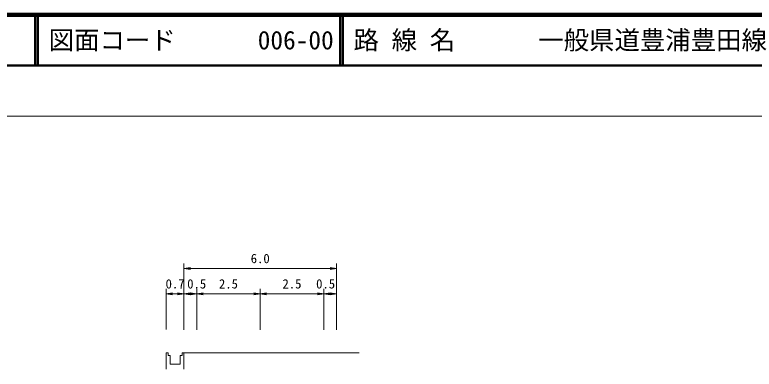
# Model space of a CAD drawing. Units: millimetres on the paper, enlarged 1000 times, with parts at other scales. Extents: x 40000 to 680000, y 20000 to 380000.
# Drawn here: x 113709 to 259235, y 310139 to 380000 of the extents above; entities that cross this region are included whole.
import ezdxf
from ezdxf.enums import TextEntityAlignment as Align

# ---------------------------------------------------------------- set-up
doc = ezdxf.new("R2010")
doc.units = ezdxf.units.MM
doc.header["$LTSCALE"] = 1000
for name, color, linetype, lineweight in [('M-BGD', 7, 'Continuous', 13), ('M-STR-HTXT', 7, 'Continuous', 13), ('M-TTL', 2, 'Continuous', 140), ('M-TTL-LINE', 7, 'Continuous', 50)]:
    doc.layers.add(name, color=color, linetype=linetype, lineweight=lineweight)
doc.layers.add('M-TTL-TXT', color=7, linetype='Continuous')
doc.styles.add('ＭＳ ゴシック', font='')
doc.styles.get('ＭＳ ゴシック').set_extended_font_data('MS Gothic')

# ---------------------------------------------------------------- blocks, each defined once
blk = doc.blocks.new('open_arrow')
at = {"color": 0, "linetype": 'Continuous', "lineweight": -2}
blk.add_lwpolyline([(7.5, 1.25), (0, 0), (7.5, -1.25)], dxfattribs=at)

msp = doc.modelspace()

# ---------------------------------------------------------------- linework, layer by layer
at = {"layer": 'M-BGD'}
for p, q in [((147010, 317925), (147010, 331000)), ((177010, 317925), (177010, 331000)), ((147010, 330000), (177010, 330000)), ((143510, 318000), (143510, 326000)), ((149510, 317925), (149510, 326000)), ((162010, 317925), (162010, 326000)), ((174510, 317925), (174510, 326000)), ((143510, 325000), (147010, 325000)), ((147010, 325000), (149510, 325000)), ((149510, 325000), (162010, 325000)), ((162010, 325000), (174510, 325000)), ((174510, 325000), (177010, 325000)), ((143510, 310139), (143510, 313361)), ((143510, 313361), (143885, 313361)), ((143885, 313361), (143885, 312861)), ((146635, 313361), (149510, 313361)), ((146635, 313361), (146635, 312861)), ((147010, 310139), (147010, 313361)), ((149510, 313361), (162010, 313361)), ((162010, 313361), (174510, 313361)), ((174510, 313361), (177010, 313361)), ((177010, 313361), (181497, 313361)), ((143885, 312861), (144260, 312861)), ((144260, 312861), (144260, 311111)), ((146260, 312861), (146260, 311111)), ((146260, 312861), (146635, 312861)), ((144260, 311111), (146260, 311111))]:
    msp.add_line(p, q, dxfattribs=at)
at = {"layer": 'M-STR-HTXT'}
msp.add_line((70140, 360000), (569308, 360000), dxfattribs=at)
at = {"layer": 'M-TTL'}
msp.add_line((680000, 380000), (40000, 380000), dxfattribs=at)
at = {"layer": 'M-TTL-LINE'}
for p, q in [((117750, 380000), (117750, 370000)), ((118250, 380000), (118250, 370000)), ((177750, 380000), (177750, 370000)), ((178250, 380000), (178250, 370000)), ((40000, 370000), (680000, 370000))]:
    msp.add_line(p, q, dxfattribs=at)

# ---------------------------------------------------------------- block references
at = {"layer": 'M-BGD', "xscale": 167, "yscale": 167}
for p in [(147010, 330000), (143510, 325000), (147010, 325000), (149510, 325000), (162010, 325000), (174510, 325000)]:
    msp.add_blockref('open_arrow', p, dxfattribs=at)
at = {"layer": 'M-BGD', "xscale": 167, "yscale": 167, "rotation": 180}
for p in [(177010, 330000), (147010, 325000), (149510, 325000), (162010, 325000), (174510, 325000), (177010, 325000)]:
    msp.add_blockref('open_arrow', p, dxfattribs=at)

# ---------------------------------------------------------------- texts
at = {"layer": 'M-BGD', "style": 'ＭＳ ゴシック'}
for s, p in [('6.0', (162010, 330500)), ('0.7', (145260, 325500)), ('0.5', (149510, 325500)), ('2.5', (155760, 325500)), ('2.5', (168260, 325500)), ('0.5', (174881, 325500))]:
    msp.add_text(s, height=1833, dxfattribs=at).set_placement(p, align=Align.BOTTOM_CENTER)
at = {"layer": 'M-TTL-TXT', "style": 'ＭＳ ゴシック'}
for s, p in [('図面コード', (120380, 375000)), ('路 線 名', (180380, 375000)), ('一般県道豊浦豊田線', (216734, 375000)), ('006-00', (161521, 375000))]:
    msp.add_text(s, height=3666, dxfattribs=at).set_placement(p, align=Align.MIDDLE_LEFT)

doc.saveas('drawing.dxf')
